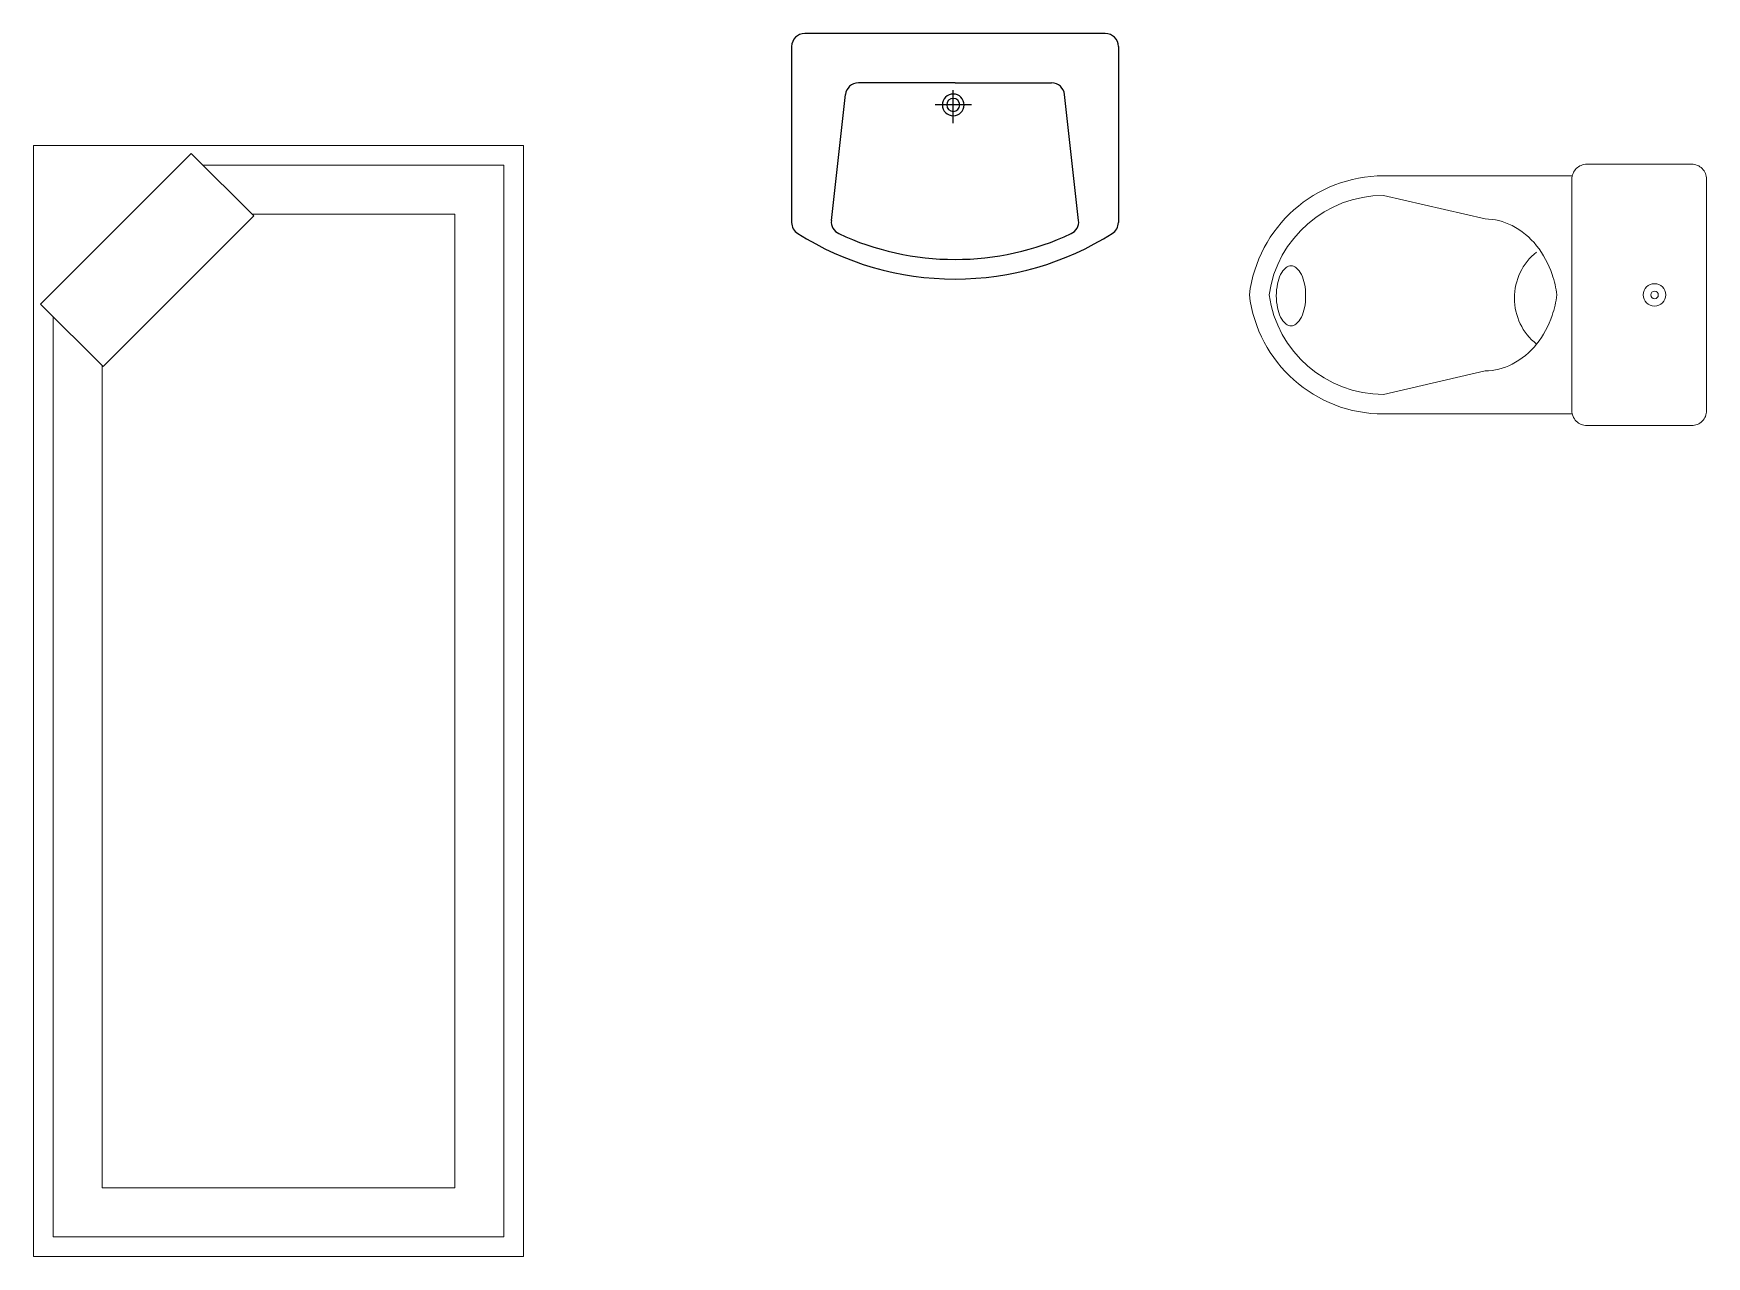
# Model space of a CAD drawing. Header units: inches. Extents: x 952 to 1534, y 135 to 801.
# Drawn here: x 1024.3 to 1152.3, y 314.8 to 408.4 of the extents above; entities that cross this region are included whole.
import ezdxf

# ---------------------------------------------------------------- set-up
doc = ezdxf.new("R2010")
doc.units = ezdxf.units.IN
doc.header["$MEASUREMENT"] = 0
doc.layers.add('Furniture', color=3, linetype='Continuous')
doc.layers.add('WC', color=123, linetype='Continuous', lineweight=9)

# ---------------------------------------------------------------- blocks, each defined once
blk = doc.blocks.new('1158')
for p, q in [((480, 375.8), (20, 375.8)), ((0, 355.8), (0, 86.6)), ((500, 355.8), (500, 86.6)), ((60.8, 89.8), (82.3, 282.2)), ((250, 300), (102.1, 300)), ((250, 300), (397.9, 300)), ((439.2, 89.8), (417.7, 282.2))]:
    blk.add_line(p, q)
for points in [[(247.3, 238.5), (247.3, 288.9)], [(275.2, 266.4), (219.4, 266.4)]]:
    blk.add_lwpolyline(points)
for centre, radius, start, end in [((20, 355.8), 20, 90, 180), ((480, 355.8), 20, 0, 90), ((102.1, 280), 20, 90, 173.6428), ((247.3, 266.4), 16.7, 90, 270), ((247.3, 266.4), 16.7, 270, 90), ((397.9, 280), 20, 6.3572, 90), ((247.3, 266.4), 10, 90, 270), ((247.3, 266.4), 10, 270, 90), ((20, 86.6), 20, 180, 237.6892), ((80.7, 87.6), 20, 173.6428, 244.9796), ((419.3, 87.6), 20, 295.0204, 6.3572), ((480, 86.6), 20, 302.3108, 0), ((250, 450.3), 450.3, 237.6892, 270), ((250, 450.3), 420.3, 244.9796, 270), ((250, 450.3), 450.3, 270, 302.3108), ((250, 450.3), 420.3, 270, 295.0204)]:
    blk.add_arc(centre, radius, start, end)
blk = doc.blocks.new('table06')
at = {"layer": 'WC'}
for p, q in [((2216060.1, -738297), (2216060.1, -738585.2)), ((2216424.5, -738297), (2216424.5, -738585.2)), ((2216126.1, -738429.9), (2216090.1, -738585.2)), ((2216358.5, -738429.9), (2216394.5, -738585.2))]:
    blk.add_line(p, q, dxfattribs=at)
blk.add_lwpolyline([(2216419.3, -738090.8), (2216065.3, -738090.8, 0.414214), (2216042.3, -738113.8), (2216042.3, -738274, 0.414214), (2216065.3, -738297), (2216419.3, -738297, 0.414214), (2216442.3, -738274), (2216442.3, -738113.8, 0.414214)], format="xyb", close=True, dxfattribs=at)
for points in [[(2216242.3, -738319.9, 0.046371), (2216211, -738327.2, 0.088923), (2216167, -738351, 0.104957), (2216136.2, -738388.6, 0.120011), (2216126.1, -738429.9, 0.120011)], [(2216242.3, -738319.9, -0.046371), (2216273.7, -738327.2, -0.088923), (2216317.6, -738351, -0.104957), (2216348.4, -738388.6, -0.120011), (2216358.5, -738429.9, -0.120011)], [(2216243.7, -738749.3, -0.049911), (2216225.1, -738747.4, -0.063732), (2216211.2, -738742.7, -0.103622), (2216200.5, -738734.4, -0.177768), (2216197.7, -738726.8, -0.177768), (2216200.5, -738719.2, -0.103622), (2216211.2, -738710.9, -0.063732), (2216225.1, -738706.2, -0.049911), (2216243.7, -738704.4, -0.049911)], [(2216243.7, -738749.3, 0.049911), (2216262.3, -738747.4, 0.063732), (2216276.2, -738742.7, 0.103622), (2216286.9, -738734.4, 0.177768), (2216289.7, -738726.8, 0.177768), (2216286.9, -738719.2, 0.103622), (2216276.2, -738710.9, 0.063732), (2216262.3, -738706.2, 0.049911), (2216243.7, -738704.4, 0.049911)]]:
    blk.add_lwpolyline(points, format="xyb", dxfattribs=at)
for radius in [17.2, 5.75]:
    blk.add_circle((2216242.3, -738170.5), radius, dxfattribs=at)
for centre, radius, start, end in [((2216245.8, -738297), 87.7, 218.0102, 270.9041), ((2216248.5, -738297), 87.7, 269.0959, 321.9898), ((2216266.9, -738585.2), 206.8, 180, 263.1637), ((2216266.9, -738585.2), 176.8, 180, 261.9966), ((2216217.7, -738585.2), 176.8, 278.0034, 0), ((2216217.7, -738585.2), 206.8, 276.8363, 0)]:
    blk.add_arc(centre, radius, start, end, dxfattribs=at)
blk = doc.blocks.new('v1')
at = {"layer": 'WC'}
for points in [[(487.2, 514.1), (487.2, -1185.9), (-262.8, -1185.9), (-262.8, 514.1), (487.2, 514.1)], [(227.9, -1155.9), (-232.8, -1155.9), (-232.8, 484.1), (457.2, 484.1), (457.2, -924.2)], [(152.6, -1080.7), (-157.6, -1080.7), (-157.6, 408.9), (382, 408.9), (382, -849)]]:
    blk.add_lwpolyline(points, dxfattribs=at)
blk.add_lwpolyline([(245.8, -1173.8), (476.3, -943.3), (380.7, -847.7), (150.2, -1078.2)], close=True, dxfattribs=at)

msp = doc.modelspace()

# ---------------------------------------------------------------- block references
at = {"layer": 'Furniture', "xscale": 0.05, "yscale": 0.05, "zscale": 0.05}
msp.add_blockref('1158', (1082.27, 389.62), dxfattribs=at)
at = {"layer": 'Furniture', "color": 0, "lineweight": 9, "xscale": 0.05, "yscale": 0.05, "zscale": 0.05, "rotation": 180}
msp.add_blockref('v1', (1048.62, 340.54), dxfattribs=at)
at = {"layer": 'Furniture', "xscale": 0.05, "yscale": 0.05, "zscale": 0.05, "rotation": 270}
msp.add_blockref('table06', (38056.82, 111200.52), dxfattribs=at)

doc.saveas('drawing.dxf')
